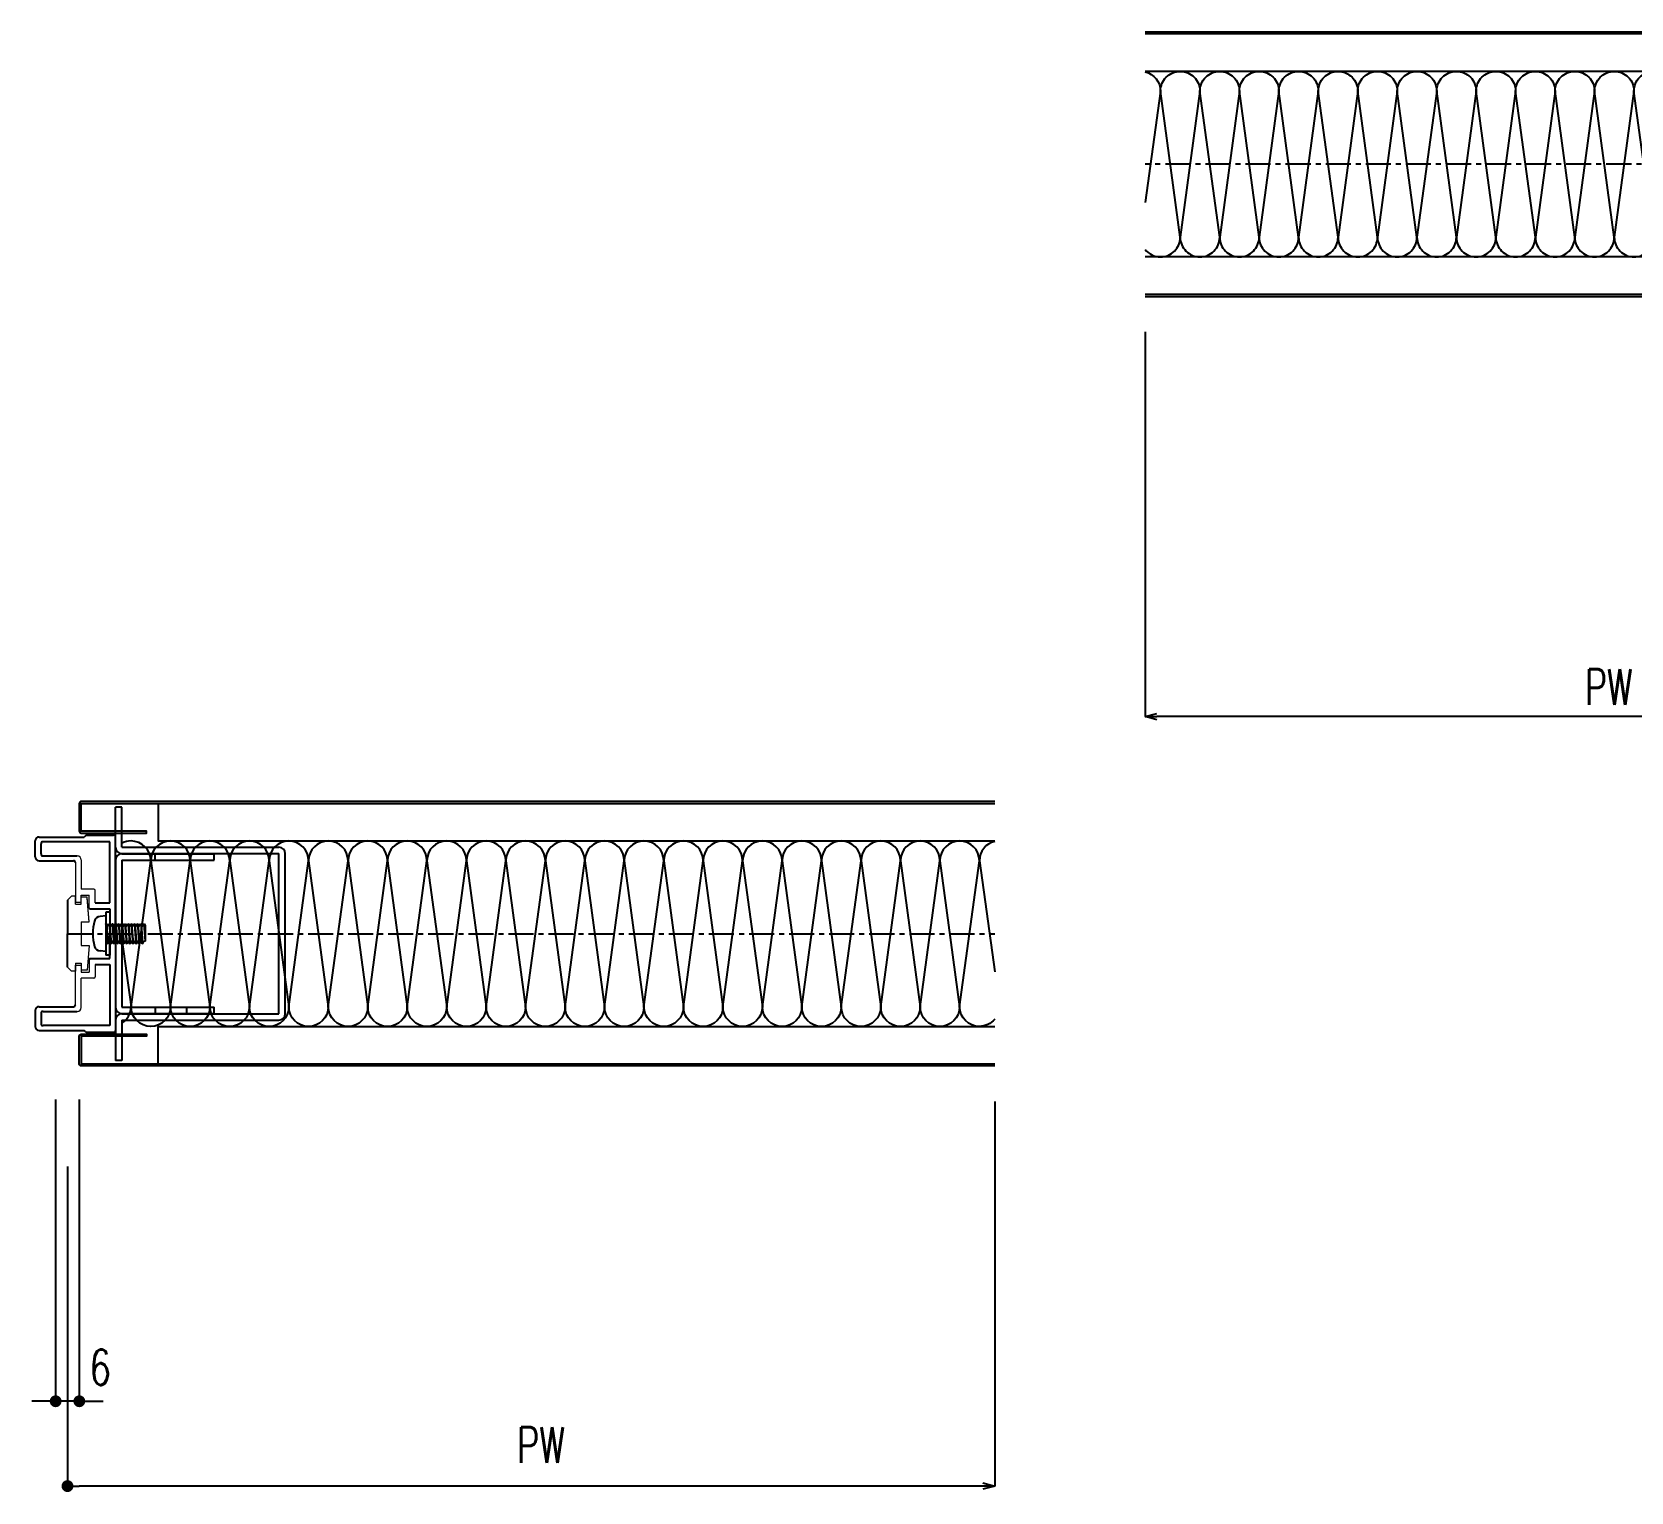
# Model space of a CAD drawing. Extents: x -275225 to 47266, y -41063 to 95295.
# Drawn here: x -223774.7 to -223369.5, y -16105.9 to -15735.9 of the extents above; entities that cross this region are included whole.
import ezdxf

# ---------------------------------------------------------------- set-up
doc = ezdxf.new("R2010")
doc.units = 0
doc.header["$LTSCALE"] = 0.2
doc.header["$PDMODE"] = 99
doc.header["$PDSIZE"] = 5
doc.linetypes.add('CENTER', pattern=[50.8, 31.75, -6.35, 6.35, -6.35])
for name, color, linetype in [('_基準', 1, 'CENTER'), ('_製品', 4, 'Continuous'), ('_製品寸法', 9, 'Continuous')]:
    doc.layers.add(name, color=color, linetype=linetype)
doc.styles.add('OKAMURA', font='SIMPLEX.shx', dxfattribs={"width": 0.7, "bigfont": 'BIGFONT.shx'})
doc.dimstyles.new('OKAMURA-003', dxfattribs={"dimscale": 3, "dimtxt": 3, "dimasz": 1, "dimexe": 0, "dimexo": 3, "dimgap": 1, "dimtad": 1, "dimdec": 3, "dimdsep": 46, "dimtxsty": 'OKAMURA', "dimblk1": 'DOT', "dimblk2": 'DOT', "dimsah": 1, "dimcen": 0, "dimclrd": 9, "dimclre": 9, "dimclrt": 3, "dimadec": 0, "dimazin": 0, "dimtfac": 1, "dimtdec": 3, "dimtix": 1, "dimtmove": 2, "dimatfit": 3, "dimldrblk": 'NONE', "dimfxl": 0, "dimtolj": 1, "dimarcsym": 0})

# ---------------------------------------------------------------- blocks, each defined once
blk = doc.blocks.new('P16KONEJI')
at = {"layer": '_製品', "color": 0, "linetype": 'ByBlock'}
for p, q in [((3.3, 9.92), (1.84, 9.79)), ((3.3, 10.84), (3.3, 0)), ((4.3, 10.84), (3.3, 10.84)), ((4.3, 10.84), (4.3, 0)), ((3.3, 7.83), (3.35, 7.92)), ((3.35, 7.92), (3.45, 7.92)), ((3.35, 7.92), (3.75, 2.92)), ((3.45, 7.92), (3.7, 7.49)), ((3.45, 7.92), (3.85, 2.92)), ((3.9, 7.49), (4.15, 7.92)), ((4.15, 7.92), (4.25, 7.92)), ((4.15, 7.92), (4.55, 2.92)), ((4.25, 7.92), (4.5, 7.49)), ((4.25, 7.92), (4.65, 2.92)), ((4.7, 7.49), (4.95, 7.92)), ((4.95, 7.92), (5.35, 2.92)), ((4.95, 7.92), (5.05, 7.92)), ((5.05, 7.92), (5.45, 2.92)), ((5.05, 7.92), (5.3, 7.49)), ((5.5, 7.49), (5.75, 7.92)), ((5.75, 7.92), (5.85, 7.92)), ((5.75, 7.92), (6.15, 2.92)), ((5.85, 7.92), (6.1, 7.49)), ((5.85, 7.92), (6.25, 2.92)), ((6.3, 7.49), (6.55, 7.92)), ((6.55, 7.92), (6.65, 7.92)), ((6.55, 7.92), (6.95, 2.92)), ((6.65, 7.92), (6.9, 7.49)), ((6.65, 7.92), (7.05, 2.92)), ((7.1, 7.49), (7.35, 7.92)), ((7.35, 7.92), (7.45, 7.92)), ((7.35, 7.92), (7.75, 2.92)), ((7.45, 7.92), (7.7, 7.49)), ((7.45, 7.92), (7.85, 2.92)), ((7.9, 7.49), (8.15, 7.92)), ((8.15, 7.92), (8.25, 7.92)), ((8.15, 7.92), (8.55, 2.92)), ((8.25, 7.92), (8.5, 7.49)), ((8.25, 7.92), (8.65, 2.92)), ((8.7, 7.49), (8.95, 7.92)), ((8.95, 7.92), (9.05, 7.92)), ((8.95, 7.92), (9.35, 2.92)), ((9.05, 7.92), (9.3, 7.49)), ((9.05, 7.92), (9.45, 2.92)), ((9.5, 7.49), (9.75, 7.92)), ((9.75, 7.92), (9.85, 7.92)), ((9.75, 7.92), (10.15, 2.92)), ((9.85, 7.92), (10.1, 7.49)), ((9.85, 7.92), (10.25, 2.92)), ((10.3, 7.49), (10.55, 7.92)), ((10.55, 7.92), (10.65, 7.92)), ((10.55, 7.92), (10.95, 2.92)), ((10.65, 7.92), (10.9, 7.49)), ((10.65, 7.92), (11.05, 2.92)), ((11.1, 7.49), (11.35, 7.92)), ((11.35, 7.92), (11.45, 7.92)), ((11.35, 7.92), (11.75, 2.92)), ((11.45, 7.92), (11.7, 7.49)), ((11.45, 7.92), (11.85, 2.92)), ((11.9, 7.49), (12.15, 7.92)), ((12.15, 7.92), (12.25, 7.92)), ((12.15, 7.92), (12.55, 2.92)), ((12.25, 7.92), (12.5, 7.49)), ((12.25, 7.92), (12.65, 2.92)), ((12.7, 7.49), (12.95, 7.92)), ((12.95, 7.92), (13.05, 7.92)), ((12.95, 7.92), (13.3, 3.55)), ((13.05, 7.92), (13.3, 7.49)), ((13.05, 7.92), (13.3, 3.55)), ((13.3, 7.49), (13.3, 3.55)), ((3.3, 0.92), (1.84, 1.05)), ((3.5, 3.35), (3.75, 2.92)), ((3.75, 2.92), (3.85, 2.92)), ((3.85, 2.92), (4.1, 3.35)), ((4.3, 3.35), (4.55, 2.92)), ((4.55, 2.92), (4.65, 2.92)), ((4.65, 2.92), (4.9, 3.35)), ((5.1, 3.35), (5.35, 2.92)), ((5.35, 2.92), (5.45, 2.92)), ((5.45, 2.92), (5.7, 3.35)), ((5.9, 3.35), (6.15, 2.92)), ((6.15, 2.92), (6.25, 2.92)), ((6.25, 2.92), (6.5, 3.35)), ((6.7, 3.35), (6.95, 2.92)), ((6.95, 2.92), (7.05, 2.92)), ((7.05, 2.92), (7.3, 3.35)), ((7.5, 3.35), (7.75, 2.92)), ((7.75, 2.92), (7.85, 2.92)), ((7.85, 2.92), (8.1, 3.35)), ((8.3, 3.35), (8.55, 2.92)), ((8.55, 2.92), (8.65, 2.92)), ((8.65, 2.92), (8.9, 3.35)), ((9.1, 3.35), (9.35, 2.92)), ((9.35, 2.92), (9.45, 2.92)), ((9.45, 2.92), (9.7, 3.35)), ((9.9, 3.35), (10.15, 2.92)), ((10.15, 2.92), (10.25, 2.92)), ((10.25, 2.92), (10.5, 3.35)), ((10.7, 3.35), (10.95, 2.92)), ((10.95, 2.92), (11.05, 2.92)), ((11.05, 2.92), (11.3, 3.35)), ((11.5, 3.35), (11.75, 2.92)), ((11.75, 2.92), (11.85, 2.92)), ((11.85, 2.92), (12.1, 3.35)), ((12.3, 3.35), (12.55, 2.92)), ((12.55, 2.92), (12.65, 2.92)), ((12.65, 2.92), (12.9, 3.35)), ((13.3, 3.55), (12.96, 3.4)), ((4.3, 0), (3.3, 0))]:
    blk.add_line(p, q, dxfattribs=at)
for centre, radius, start, end in [((12, 5.42), 12, 164.506, 195.494), ((1.98, 8.2), 1.6, 95, 164.506), ((3.8, 7.54), 0.115, 210, 330), ((4.6, 7.54), 0.115, 210, 330), ((5.4, 7.54), 0.115, 210, 330), ((6.2, 7.54), 0.115, 210, 330), ((7, 7.54), 0.115, 210, 330), ((7.8, 7.54), 0.115, 210, 330), ((8.6, 7.54), 0.115, 210, 330), ((9.4, 7.54), 0.115, 210, 330), ((10.2, 7.54), 0.115, 210, 330), ((11, 7.54), 0.115, 210, 330), ((11.8, 7.54), 0.115, 210, 330), ((12.6, 7.54), 0.115, 210, 330), ((1.98, 2.64), 1.6, 195.494, 265), ((3.4, 3.3), 0.115, 30, 150), ((4.2, 3.3), 0.115, 30, 150), ((5, 3.3), 0.115, 30, 150), ((5.8, 3.3), 0.115, 30, 150), ((6.6, 3.3), 0.115, 30, 150), ((7.4, 3.3), 0.115, 30, 150), ((8.2, 3.3), 0.115, 30, 150), ((9, 3.3), 0.115, 30, 150), ((9.8, 3.3), 0.115, 30, 150), ((10.6, 3.3), 0.115, 30, 150), ((11.4, 3.3), 0.115, 30, 150), ((12.2, 3.3), 0.115, 30, 150), ((13, 3.3), 0.115, 112.5605, 150)]:
    blk.add_arc(centre, radius, start, end, dxfattribs=at)
blk = doc.blocks.new('P16USHEISYO')
at = {"color": 0, "linetype": 'ByBlock'}
for p, q in [((4, 44.99), (4, 48.99)), ((5, 49.99), (16.4, 49.99)), ((22.9, 48.79), (6, 48.79)), ((16.81, 50.4), (16.4, 49.99)), ((17.02, 50.49), (23.9, 50.49)), ((22.9, 33.3), (22.9, 48.79)), ((24.4, 25.79), (24.4, 49.99)), ((5.5, 45.69), (5.5, 48.29)), ((6, 45.19), (14.69, 45.19)), ((5, 43.99), (13.69, 43.99)), ((12.2, 33.99), (12.2, 25.49)), ((19.19, 33.3), (22.9, 33.3)), ((17.89, 31.8), (22.9, 31.8)), ((22.9, 31.8), (22.9, 25.79)), ((12.2, 16.99), (12.2, 25.49)), ((12.2, 16.99), (12.2, 25.49)), ((12.2, 16.99), (12.2, 25.49)), ((22.9, 25.79), (23.2, 25.49)), ((22.9, 25.19), (23.2, 25.49)), ((22.9, 19.18), (22.9, 25.19)), ((24.4, 25.79), (24.1, 25.49)), ((24.1, 25.49), (24.4, 25.19)), ((24.4, 25.19), (24.4, 0.99)), ((17.89, 19.18), (22.9, 19.18)), ((19.19, 17.68), (22.9, 17.68)), ((22.9, 17.68), (22.9, 2.19)), ((4, 5.99), (4, 1.99)), ((5, 6.99), (13.69, 6.99)), ((5.5, 5.29), (5.5, 2.69)), ((6, 5.79), (14.69, 5.79)), ((5, 0.99), (16.4, 0.99)), ((22.9, 2.19), (6, 2.19)), ((16.81, 0.58), (16.4, 0.99)), ((17.02, 0.49), (23.9, 0.49))]:
    blk.add_line(p, q, dxfattribs=at)
at = {"color": 0, "linetype": 'ByBlock', "lineweight": 15}
for p, q in [((14.19, 43.49), (14.19, 33.49)), ((15.69, 44.19), (15.69, 36.74)), ((18.89, 36.74), (15.69, 36.74)), ((12.2, 33.99), (13.2, 34.99)), ((14.2, 34.99), (13.2, 34.99)), ((14.19, 33.49), (15.69, 33.49)), ((14.2, 32.99), (14.2, 34.99)), ((14.2, 32.99), (15.7, 32.99)), ((14.2, 32.99), (15.7, 32.99)), ((15.69, 33.49), (15.69, 35.24)), ((15.69, 35.24), (17.69, 35.24)), ((17.18, 34.74), (15.7, 34.74)), ((15.7, 32.99), (15.7, 34.74)), ((15.7, 32.99), (15.7, 34.49)), ((17.7, 28.49), (17.18, 34.74)), ((17.7, 28.49), (17.2, 34.49)), ((17.69, 32), (17.69, 35.24)), ((19.19, 33.3), (19.19, 36.44)), ((15.7, 28.49), (17.7, 28.49)), ((15.7, 28.49), (15.7, 22.49)), ((15.7, 28.49), (17.7, 28.49)), ((15.7, 28.49), (15.7, 22.49)), ((17.7, 28.49), (17.7, 28.53)), ((15.7, 22.49), (17.7, 22.49)), ((15.7, 22.49), (17.7, 22.49)), ((17.7, 22.49), (17.18, 16.24)), ((17.7, 22.49), (17.7, 22.45)), ((12.2, 16.99), (13.2, 15.99)), ((14.19, 7.49), (14.19, 17.49)), ((14.19, 17.49), (15.69, 17.49)), ((14.2, 17.99), (14.2, 15.99)), ((14.2, 17.99), (15.7, 17.99)), ((14.2, 17.99), (15.7, 17.99)), ((15.69, 17.49), (15.69, 15.74)), ((15.7, 17.99), (15.7, 16.49)), ((15.7, 17.99), (15.7, 16.24)), ((17.18, 16.24), (15.7, 16.24)), ((17.69, 18.98), (17.69, 15.74)), ((19.19, 17.68), (19.19, 14.54)), ((14.2, 15.99), (13.2, 15.99)), ((15.69, 15.74), (17.69, 15.74)), ((15.69, 6.79), (15.69, 14.24)), ((18.89, 14.24), (15.69, 14.24))]:
    blk.add_line(p, q, dxfattribs=at)
at = {"color": 0, "linetype": 'ByBlock'}
for centre, radius, start, end in [((5, 48.99), 1, 90, 180), ((6, 48.29), 0.5, 90, 180), ((17.02, 50.19), 0.3, 90, 135), ((23.9, 49.99), 0.5, 0, 90), ((5, 44.99), 1, 180, 270), ((6, 45.69), 0.5, 180, 270), ((13.69, 43.49), 0.5, 0, 90), ((17.89, 32), 0.2, 180, 270), ((17.89, 18.98), 0.2, 90, 180), ((5, 5.99), 1, 90, 180), ((6, 5.29), 0.5, 90, 180), ((13.69, 7.49), 0.5, 270, 0), ((5, 1.99), 1, 180, 270), ((6, 2.69), 0.5, 180, 270), ((17.02, 0.79), 0.3, 225, 270), ((23.9, 0.99), 0.5, 270, 0)]:
    blk.add_arc(centre, radius, start, end, dxfattribs=at)
at = {"color": 0, "linetype": 'ByBlock', "lineweight": 15}
for centre, radius, start, end in [((14.69, 44.19), 1, 0, 90), ((18.89, 36.44), 0.3, 0, 90), ((18.89, 14.54), 0.3, 270, 0), ((14.69, 6.79), 1, 270, 0)]:
    blk.add_arc(centre, radius, start, end, dxfattribs=at)
blk = doc.blocks.new('A$C0FB026AB')
at = {"color": 0, "linetype": 'ByBlock'}
for p, q in [((12.200001, 21.900002), (12.200001, 32.1)), ((13.799999, 32.1), (12.200001, 32.1)), ((13.799999, 21.9), (13.799999, 32.1)), ((13.800001, 20.300002), (53.600001, 20.300002)), ((13.801264, 21.9), (53.600001, 21.9)), ((53.600001, -20.300001), (53.600001, 20.300002)), ((55.200001, -20.300001), (55.200001, 20.300002)), ((12.200001, 18.65), (12.200001, -18.65)), ((13.800001, 20.25), (37.200001, 20.25)), ((13.800001, 18.65), (13.800001, -18.65)), ((13.800001, 18.65), (37.200001, 18.65)), ((22.200001, 18.65), (22.200001, 20.25)), ((37.200001, 18.65), (37.200001, 20.25)), ((13.800001, -18.65), (37.200001, -18.65)), ((13.800001, -20.25), (37.200001, -20.25)), ((22.200001, -18.649999), (22.200001, -20.249999)), ((30.200001, -18.649999), (30.200001, -20.249999)), ((37.200001, -20.25), (37.200001, -18.65)), ((12.200001, -21.900024), (12.200001, -32.100022)), ((13.799999, -20.300001), (53.600001, -20.300001)), ((13.799999, -21.899999), (13.799999, -32.099999)), ((13.799999, -21.9), (53.600001, -21.9)), ((13.799999, -32.1), (12.200001, -32.1))]:
    blk.add_line(p, q, dxfattribs=at)
for centre, start, end in [((13.800001, 21.900002), 180, 270), ((53.600001, 20.3), 0, 90), ((13.800001, 18.65), 90, 180), ((13.800001, -18.65), 180, 270), ((13.800001, -21.900024), 90, 180), ((53.600001, -20.3), 270, 0)]:
    blk.add_arc(centre, 1.6, start, end, dxfattribs=at)
blk = doc.blocks.new('_DOT')
at = {"color": 0, "linetype": 'ByBlock'}
blk.add_line((-0.5, 0), (-1, 0), dxfattribs=at)
at = {"color": 0, "linetype": 'ByBlock', "const_width": 0.5}
blk.add_lwpolyline([(-0.25, 0, 1), (0.25, 0, 1)], format="xyb", close=True, dxfattribs=at)
blk = doc.blocks.new('*D374')
at = {"layer": '_製品寸法', "color": 9, "lineweight": -2, "transparency": 16777216}
for p, q in [((232, -42), (232, -118.5)), ((238, -41.5), (238, -118.5)), ((229, -118.5), (226, -118.5)), ((238, -118.5), (232, -118.5)), ((241, -118.5), (244, -118.5))]:
    blk.add_line(p, q, dxfattribs=at)
at = {"layer": 'Defpoints', "color": 0, "transparency": 16777216}
for p in [(232, -33), (238, -32.5), (232, -118.5)]:
    blk.add_point(p, dxfattribs=at)
at = {"layer": '_製品寸法', "color": 9, "lineweight": -2, "transparency": 16777216, "xscale": 3, "yscale": 3, "zscale": 3}
blk.add_blockref('_DOT', (232, -118.5), dxfattribs=at)
at = {"layer": '_製品寸法', "color": 9, "lineweight": -2, "transparency": 16777216, "xscale": 3, "yscale": 3, "zscale": 3, "rotation": 180}
blk.add_blockref('_DOT', (238, -118.5), dxfattribs=at)
at = {"layer": '_製品寸法', "color": 3, "transparency": 16777216, "insert": (226.69, -109.96), "char_height": 9, "attachment_point": 5, "style": 'OKAMURA'}
blk.add_mtext('\\A1;6', dxfattribs=at)
blk = doc.blocks.new('_None')
blk = doc.blocks.new('_Open30')
at = {"color": 0, "linetype": 'ByBlock', "lineweight": -2}
for p, q in [((-1, 0.27), (0, 0)), ((0, 0), (-1, -0.27)), ((0, 0), (-1, 0))]:
    blk.add_line(p, q, dxfattribs=at)
blk = doc.blocks.new('*D375')
at = {"layer": '_製品寸法', "color": 9, "lineweight": -2, "transparency": 16777216}
for p, q in [((0, -42.5), (0, -140)), ((235, -59), (235, -140)), ((232, -140), (3, -140))]:
    blk.add_line(p, q, dxfattribs=at)
at = {"layer": 'Defpoints', "color": 0, "transparency": 16777216}
for p in [(0, -33.5), (235, -50), (0, -140)]:
    blk.add_point(p, dxfattribs=at)
at = {"layer": '_製品寸法', "color": 9, "lineweight": -2, "transparency": 16777216, "xscale": 3, "yscale": 3, "zscale": 3, "rotation": 180}
blk.add_blockref('_Open30', (0, -140), dxfattribs=at)
at = {"layer": '_製品寸法', "color": 9, "lineweight": -2, "transparency": 16777216, "xscale": 3, "yscale": 3, "zscale": 3}
blk.add_blockref('_DOT', (235, -140), dxfattribs=at)
at = {"layer": '_製品寸法', "color": 3, "transparency": 16777216, "insert": (117.5, -132.5), "char_height": 9, "attachment_point": 5, "style": 'OKAMURA'}
blk.add_mtext('\\A1;PW', dxfattribs=at)
blk = doc.blocks.new('*D379')
at = {"layer": '_製品寸法', "color": 9, "lineweight": -2, "transparency": 16777216}
for p, q in [((-238, -42), (-238, -118.5)), ((-232, -42), (-232, -118.5)), ((-241, -118.5), (-244, -118.5)), ((-232, -118.5), (-238, -118.5)), ((-229, -118.5), (-226, -118.5))]:
    blk.add_line(p, q, dxfattribs=at)
at = {"layer": 'Defpoints', "color": 0, "transparency": 16777216}
for p in [(-238, -33), (-232, -33), (-238, -118.5)]:
    blk.add_point(p, dxfattribs=at)
at = {"layer": '_製品寸法', "color": 9, "lineweight": -2, "transparency": 16777216, "xscale": 3, "yscale": 3, "zscale": 3}
blk.add_blockref('_DOT', (-238, -118.5), dxfattribs=at)
at = {"layer": '_製品寸法', "color": 9, "lineweight": -2, "transparency": 16777216, "xscale": 3, "yscale": 3, "zscale": 3, "rotation": 180}
blk.add_blockref('_DOT', (-232, -118.5), dxfattribs=at)
at = {"layer": '_製品寸法', "color": 3, "transparency": 16777216, "insert": (-226.7, -109.89), "char_height": 9, "attachment_point": 5, "style": 'OKAMURA'}
blk.add_mtext('\\A1;6', dxfattribs=at)
blk = doc.blocks.new('*D380')
at = {"layer": '_製品寸法', "color": 9, "lineweight": -2, "transparency": 16777216}
for p, q in [((0, -42.5), (0, -140)), ((-235, -59), (-235, -140)), ((-3, -140), (-232, -140))]:
    blk.add_line(p, q, dxfattribs=at)
at = {"layer": 'Defpoints', "color": 0, "transparency": 16777216}
for p in [(0, -33.5), (-235, -50), (-235, -140)]:
    blk.add_point(p, dxfattribs=at)
at = {"layer": '_製品寸法', "color": 9, "lineweight": -2, "transparency": 16777216, "xscale": 3, "yscale": 3, "zscale": 3, "rotation": 180}
blk.add_blockref('_DOT', (-235, -140), dxfattribs=at)
at = {"layer": '_製品寸法', "color": 9, "lineweight": -2, "transparency": 16777216, "xscale": 3, "yscale": 3, "zscale": 3}
blk.add_blockref('_Open30', (0, -140), dxfattribs=at)
at = {"layer": '_製品寸法', "color": 3, "transparency": 16777216, "insert": (-115, -129.6), "char_height": 9, "attachment_point": 5, "style": 'OKAMURA'}
blk.add_mtext('\\A1;PW', dxfattribs=at)
blk = doc.blocks.new('*U373')
at = {"color": 6, "linetype": 'ByBlock', "ltscale": 0.5}
blk.add_line((221.198871, -1.480015), (218.898873, -18.5), dxfattribs=at)
for points in [[(0, 23.377245, -0.3505758089), (3.898873, 18.5), (3.898873, 18.5), (0, -9.690984)], [(3.898873, 18.5), (3.898873, 18.5, -0.4142135624), (8.898873, 23.5), (8.898873, 23.5, -0.4142135624), (13.898873, 18.5), (13.898873, 18.5), (8.898873, -18.5), (8.898873, -18.5, 0.4142135624), (13.898873, -23.5), (13.898873, -23.5, 0.4142135624), (18.898873, -18.5), (18.898873, -18.5), (13.898873, 18.5)], [(13.898873, 18.5), (13.898873, 18.5, -0.4142135624), (18.898873, 23.5), (18.898873, 23.5, -0.4142135624), (23.898873, 18.5), (23.898873, 18.5), (18.898873, -18.5), (18.898873, -18.5, 0.4142135624), (23.898873, -23.5), (23.898873, -23.5, 0.4142135624), (28.898873, -18.5), (28.898873, -18.5), (23.898873, 18.5)], [(23.898873, 18.5), (23.898873, 18.5, -0.4142135624), (28.898873, 23.5), (28.898873, 23.5, -0.4142135624), (33.898873, 18.5), (33.898873, 18.5), (28.898873, -18.5), (28.898873, -18.5, 0.4142135624), (33.898873, -23.5), (33.898873, -23.5, 0.4142135624), (38.898873, -18.5), (38.898873, -18.5), (33.898873, 18.5)], [(33.898873, 18.5), (33.898873, 18.5, -0.4142135624), (38.898873, 23.5), (38.898873, 23.5, -0.4142135624), (43.898873, 18.5), (43.898873, 18.5), (38.898873, -18.5), (38.898873, -18.5, 0.4142135624), (43.898873, -23.5), (43.898873, -23.5, 0.4142135624), (48.898873, -18.5), (48.898873, -18.5), (43.898873, 18.5)], [(43.898873, 18.5), (43.898873, 18.5, -0.4142135624), (48.898873, 23.5), (48.898873, 23.5, -0.4142135624), (53.898873, 18.5), (53.898873, 18.5), (48.898873, -18.5), (48.898873, -18.5, 0.4142135624), (53.898873, -23.5), (53.898873, -23.5, 0.4142135624), (58.898873, -18.5), (58.898873, -18.5), (53.898873, 18.5)], [(53.898873, 18.5), (53.898873, 18.5, -0.4142135624), (58.898873, 23.5), (58.898873, 23.5, -0.4142135624), (63.898873, 18.5), (63.898873, 18.5), (58.898873, -18.5), (58.898873, -18.5, 0.4142135624), (63.898873, -23.5), (63.898873, -23.5, 0.4142135624), (68.898873, -18.5), (68.898873, -18.5), (63.898873, 18.5)], [(63.898873, 18.5), (63.898873, 18.5, -0.4142135624), (68.898873, 23.5), (68.898873, 23.5, -0.4142135624), (73.898873, 18.5), (73.898873, 18.5), (68.898873, -18.5), (68.898873, -18.5, 0.4142135624), (73.898873, -23.5), (73.898873, -23.5, 0.4142135624), (78.898873, -18.5), (78.898873, -18.5), (73.898873, 18.5)], [(73.898873, 18.5), (73.898873, 18.5, -0.4142135624), (78.898873, 23.5), (78.898873, 23.5, -0.4142135624), (83.898873, 18.5), (83.898873, 18.5), (78.898873, -18.5), (78.898873, -18.5, 0.4142135624), (83.898873, -23.5), (83.898873, -23.5, 0.4142135624), (88.898873, -18.5), (88.898873, -18.5), (83.898873, 18.5)], [(83.898873, 18.5), (83.898873, 18.5, -0.4142135624), (88.898873, 23.5), (88.898873, 23.5, -0.4142135624), (93.898873, 18.5), (93.898873, 18.5), (88.898873, -18.5), (88.898873, -18.5, 0.4142135624), (93.898873, -23.5), (93.898873, -23.5, 0.4142135624), (98.898873, -18.5), (98.898873, -18.5), (93.898873, 18.5)], [(93.898873, 18.5), (93.898873, 18.5, -0.4142135624), (98.898873, 23.5), (98.898873, 23.5, -0.4142135624), (103.898873, 18.5), (103.898873, 18.5), (98.898873, -18.5), (98.898873, -18.5, 0.4142135624), (103.898873, -23.5), (103.898873, -23.5, 0.4142135624), (108.898873, -18.5), (108.898873, -18.5), (103.898873, 18.5)], [(103.898873, 18.5), (103.898873, 18.5, -0.4142135624), (108.898873, 23.5), (108.898873, 23.5, -0.4142135624), (113.898873, 18.5), (113.898873, 18.5), (108.898873, -18.5), (108.898873, -18.5, 0.4142135624), (113.898873, -23.5), (113.898873, -23.5, 0.4142135624), (118.898873, -18.5), (118.898873, -18.5), (113.898873, 18.5)], [(113.898873, 18.5), (113.898873, 18.5, -0.4142135624), (118.898873, 23.5), (118.898873, 23.5, -0.4142135624), (123.898873, 18.5), (123.898873, 18.5), (118.898873, -18.5), (118.898873, -18.5, 0.4142135624), (123.898873, -23.5), (123.898873, -23.5, 0.4142135624), (128.898873, -18.5), (128.898873, -18.5), (123.898873, 18.5)], [(123.898873, 18.5), (123.898873, 18.5, -0.4142135624), (128.898873, 23.5), (128.898873, 23.5, -0.4142135624), (133.898873, 18.5), (133.898873, 18.5), (128.898873, -18.5), (128.898873, -18.5, 0.4142135624), (133.898873, -23.5), (133.898873, -23.5, 0.4142135624), (138.898873, -18.5), (138.898873, -18.5), (133.898873, 18.5)], [(133.898873, 18.5), (133.898873, 18.5, -0.4142135624), (138.898873, 23.5), (138.898873, 23.5, -0.4142135624), (143.898873, 18.5), (143.898873, 18.5), (138.898873, -18.5), (138.898873, -18.5, 0.4142135624), (143.898873, -23.5), (143.898873, -23.5, 0.4142135624), (148.898873, -18.5), (148.898873, -18.5), (143.898873, 18.5)], [(143.898873, 18.5), (143.898873, 18.5, -0.4142135624), (148.898873, 23.5), (148.898873, 23.5, -0.4142135624), (153.898873, 18.5), (153.898873, 18.5), (148.898873, -18.5), (148.898873, -18.5, 0.4142135624), (153.898873, -23.5), (153.898873, -23.5, 0.4142135624), (158.898873, -18.5), (158.898873, -18.5), (153.898873, 18.5)], [(153.898873, 18.5), (153.898873, 18.5, -0.4142135624), (158.898873, 23.5), (158.898873, 23.5, -0.4142135624), (163.898873, 18.5), (163.898873, 18.5), (158.898873, -18.5), (158.898873, -18.5, 0.4142135624), (163.898873, -23.5), (163.898873, -23.5, 0.4142135624), (168.898873, -18.5), (168.898873, -18.5), (163.898873, 18.5)], [(163.898873, 18.5), (163.898873, 18.5, -0.4142135624), (168.898873, 23.5), (168.898873, 23.5, -0.4142135624), (173.898873, 18.5), (173.898873, 18.5), (168.898873, -18.5), (168.898873, -18.5, 0.4142135624), (173.898873, -23.5), (173.898873, -23.5, 0.4142135624), (178.898873, -18.5), (178.898873, -18.5), (173.898873, 18.5)], [(173.898873, 18.5), (173.898873, 18.5, -0.4142135624), (178.898873, 23.5), (178.898873, 23.5, -0.4142135624), (183.898873, 18.5), (183.898873, 18.5), (178.898873, -18.5), (178.898873, -18.5, 0.4142135624), (183.898873, -23.5), (183.898873, -23.5, 0.4142135624), (188.898873, -18.5), (188.898873, -18.5), (183.898873, 18.5)], [(183.898873, 18.5), (183.898873, 18.5, -0.4142135624), (188.898873, 23.5), (188.898873, 23.5, -0.4142135624), (193.898873, 18.5), (193.898873, 18.5), (188.898873, -18.5), (188.898873, -18.5, 0.4142135624), (193.898873, -23.5), (193.898873, -23.5, 0.4142135624), (198.898873, -18.5), (198.898873, -18.5), (193.898873, 18.5)], [(193.898873, 18.5), (193.898873, 18.5, -0.4142135624), (198.898873, 23.5), (198.898873, 23.5, -0.4142135624), (203.898873, 18.5), (203.898873, 18.5), (198.898873, -18.5), (198.898873, -18.5, 0.4142135624), (203.898873, -23.5), (203.898873, -23.5, 0.4142135624), (208.898873, -18.5), (208.898873, -18.5), (203.898873, 18.5)], [(203.898873, 18.5), (203.898873, 18.5, -0.4142135624), (208.898873, 23.5), (208.898873, 23.5, -0.4142135624), (213.898873, 18.5), (213.898873, 18.5), (208.898873, -18.5), (208.898873, -18.5, 0.4142135624), (213.898873, -23.5), (213.898873, -23.5, 0.4142135624), (218.898873, -18.5), (218.898873, -18.5), (213.898873, 18.5)], [(0, -21.630302, 0.2273777116), (3.898873, -23.5), (3.898873, -23.5, 0.4142135624), (8.898873, -18.5), (8.898873, -18.5), (3.898873, 18.5)]]:
    blk.add_lwpolyline(points, format="xyb", dxfattribs=at)
for centre, start, end in [((218.898873, 18.5), 90, 180), ((223.898873, -18.5), 180, 237.31633393)]:
    blk.add_arc(centre, 5, start, end, dxfattribs=at)
at = {"color": 0, "linetype": 'ByBlock', "ltscale": 0.5}
blk.add_arc((218.898873, 18.5), 5, 62.61291831, 90, dxfattribs=at)
at = {"layer": '_基準'}
blk.add_line((234.99887, -0.000011), (0, 0), dxfattribs=at)
at = {"layer": '_製品'}
for points in [[(0, 33.5), (231.49887, 33.5, -0.4142135624), (231.99887, 33), (231.99887, 26, -0.4142135624), (231.49887, 25.5), (214.99887, 25.5), (214.99887, 26), (231.49887, 26), (231.49887, 33), (0, 33)], [(0, -33.5), (231.49887, -33.5, 0.4142135624), (231.99887, -33), (231.99887, -26, 0.4142135624), (231.49887, -25.5), (214.99887, -25.5), (214.99887, -26), (231.49887, -26), (231.49887, -33), (0, -33)]]:
    blk.add_lwpolyline(points, format="xyb", dxfattribs=at)
for points in [[(211.99887, 33), (211.99887, 23.5), (0, 23.5)], [(211.99887, -33), (211.99887, -23.5), (0, -23.5)]]:
    blk.add_lwpolyline(points, dxfattribs=at)
at = {"color": 6, "xscale": -1}
blk.add_blockref('P16KONEJI', (228.598867, -5.42043), dxfattribs=at)
at = {"layer": '_製品', "xscale": -1}
for name, p in [('A$C0FB026AB', (234.99887, -0.000011)), ('P16USHEISYO', (247.198867, -25.489383))]:
    blk.add_blockref(name, p, dxfattribs=at)
at = {"layer": '_製品寸法'}
dim = blk.add_linear_dim(base=(-0.00226, -140.000011), p1=(234.99887, -50.000017), p2=(-0.00226, -33.5), angle=180, text='PW', dimstyle='OKAMURA-003', override={"dimblk2": 'Open30'}, dxfattribs=at)
dim.commit()
dim.dimension.update_dxf_attribs({"geometry": '*D375', "text_midpoint": (117.498305, -132.500011)})
dim = blk.add_linear_dim(base=(231.99887, -118.500011), p1=(237.998871, -32.500018), p2=(231.99887, -33.000006), angle=180, dimstyle='OKAMURA-003', override={"dimtmove": 1}, dxfattribs=at)
dim.commit()
dim.dimension.update_dxf_attribs({"geometry": '*D374', "text_midpoint": (226.691382, -117.460586), "dimtype": 160})
blk = doc.blocks.new('*U378')
at = {"color": 6, "linetype": 'ByBlock', "ltscale": 0.5}
blk.add_line((-221.1989, -1.48), (-218.8989, -18.5), dxfattribs=at)
for points in [[(-203.8989, 18.5), (-203.8989, 18.5, 0.41421356), (-208.8989, 23.5), (-208.8989, 23.5, 0.41421356), (-213.8989, 18.5), (-213.8989, 18.5), (-208.8989, -18.5), (-208.8989, -18.5, -0.41421356), (-213.8989, -23.5), (-213.8989, -23.5, -0.41421356), (-218.8989, -18.5), (-218.8989, -18.5), (-213.8989, 18.5)], [(-193.8989, 18.5), (-193.8989, 18.5, 0.41421356), (-198.8989, 23.5), (-198.8989, 23.5, 0.41421356), (-203.8989, 18.5), (-203.8989, 18.5), (-198.8989, -18.5), (-198.8989, -18.5, -0.41421356), (-203.8989, -23.5), (-203.8989, -23.5, -0.41421356), (-208.8989, -18.5), (-208.8989, -18.5), (-203.8989, 18.5)], [(-183.8989, 18.5), (-183.8989, 18.5, 0.41421356), (-188.8989, 23.5), (-188.8989, 23.5, 0.41421356), (-193.8989, 18.5), (-193.8989, 18.5), (-188.8989, -18.5), (-188.8989, -18.5, -0.41421356), (-193.8989, -23.5), (-193.8989, -23.5, -0.41421356), (-198.8989, -18.5), (-198.8989, -18.5), (-193.8989, 18.5)], [(-173.8989, 18.5), (-173.8989, 18.5, 0.41421356), (-178.8989, 23.5), (-178.8989, 23.5, 0.41421356), (-183.8989, 18.5), (-183.8989, 18.5), (-178.8989, -18.5), (-178.8989, -18.5, -0.41421356), (-183.8989, -23.5), (-183.8989, -23.5, -0.41421356), (-188.8989, -18.5), (-188.8989, -18.5), (-183.8989, 18.5)], [(-163.8989, 18.5), (-163.8989, 18.5, 0.41421356), (-168.8989, 23.5), (-168.8989, 23.5, 0.41421356), (-173.8989, 18.5), (-173.8989, 18.5), (-168.8989, -18.5), (-168.8989, -18.5, -0.41421356), (-173.8989, -23.5), (-173.8989, -23.5, -0.41421356), (-178.8989, -18.5), (-178.8989, -18.5), (-173.8989, 18.5)], [(-153.8989, 18.5), (-153.8989, 18.5, 0.41421356), (-158.8989, 23.5), (-158.8989, 23.5, 0.41421356), (-163.8989, 18.5), (-163.8989, 18.5), (-158.8989, -18.5), (-158.8989, -18.5, -0.41421356), (-163.8989, -23.5), (-163.8989, -23.5, -0.41421356), (-168.8989, -18.5), (-168.8989, -18.5), (-163.8989, 18.5)], [(-143.8989, 18.5), (-143.8989, 18.5, 0.41421356), (-148.8989, 23.5), (-148.8989, 23.5, 0.41421356), (-153.8989, 18.5), (-153.8989, 18.5), (-148.8989, -18.5), (-148.8989, -18.5, -0.41421356), (-153.8989, -23.5), (-153.8989, -23.5, -0.41421356), (-158.8989, -18.5), (-158.8989, -18.5), (-153.8989, 18.5)], [(-133.8989, 18.5), (-133.8989, 18.5, 0.41421356), (-138.8989, 23.5), (-138.8989, 23.5, 0.41421356), (-143.8989, 18.5), (-143.8989, 18.5), (-138.8989, -18.5), (-138.8989, -18.5, -0.41421356), (-143.8989, -23.5), (-143.8989, -23.5, -0.41421356), (-148.8989, -18.5), (-148.8989, -18.5), (-143.8989, 18.5)], [(-123.8989, 18.5), (-123.8989, 18.5, 0.41421356), (-128.8989, 23.5), (-128.8989, 23.5, 0.41421356), (-133.8989, 18.5), (-133.8989, 18.5), (-128.8989, -18.5), (-128.8989, -18.5, -0.41421356), (-133.8989, -23.5), (-133.8989, -23.5, -0.41421356), (-138.8989, -18.5), (-138.8989, -18.5), (-133.8989, 18.5)], [(-113.8989, 18.5), (-113.8989, 18.5, 0.41421356), (-118.8989, 23.5), (-118.8989, 23.5, 0.41421356), (-123.8989, 18.5), (-123.8989, 18.5), (-118.8989, -18.5), (-118.8989, -18.5, -0.41421356), (-123.8989, -23.5), (-123.8989, -23.5, -0.41421356), (-128.8989, -18.5), (-128.8989, -18.5), (-123.8989, 18.5)], [(-103.8989, 18.5), (-103.8989, 18.5, 0.41421356), (-108.8989, 23.5), (-108.8989, 23.5, 0.41421356), (-113.8989, 18.5), (-113.8989, 18.5), (-108.8989, -18.5), (-108.8989, -18.5, -0.41421356), (-113.8989, -23.5), (-113.8989, -23.5, -0.41421356), (-118.8989, -18.5), (-118.8989, -18.5), (-113.8989, 18.5)], [(-93.8989, 18.5), (-93.8989, 18.5, 0.41421356), (-98.8989, 23.5), (-98.8989, 23.5, 0.41421356), (-103.8989, 18.5), (-103.8989, 18.5), (-98.8989, -18.5), (-98.8989, -18.5, -0.41421356), (-103.8989, -23.5), (-103.8989, -23.5, -0.41421356), (-108.8989, -18.5), (-108.8989, -18.5), (-103.8989, 18.5)], [(-83.8989, 18.5), (-83.8989, 18.5, 0.41421356), (-88.8989, 23.5), (-88.8989, 23.5, 0.41421356), (-93.8989, 18.5), (-93.8989, 18.5), (-88.8989, -18.5), (-88.8989, -18.5, -0.41421356), (-93.8989, -23.5), (-93.8989, -23.5, -0.41421356), (-98.8989, -18.5), (-98.8989, -18.5), (-93.8989, 18.5)], [(-73.8989, 18.5), (-73.8989, 18.5, 0.41421356), (-78.8989, 23.5), (-78.8989, 23.5, 0.41421356), (-83.8989, 18.5), (-83.8989, 18.5), (-78.8989, -18.5), (-78.8989, -18.5, -0.41421356), (-83.8989, -23.5), (-83.8989, -23.5, -0.41421356), (-88.8989, -18.5), (-88.8989, -18.5), (-83.8989, 18.5)], [(-63.8989, 18.5), (-63.8989, 18.5, 0.41421356), (-68.8989, 23.5), (-68.8989, 23.5, 0.41421356), (-73.8989, 18.5), (-73.8989, 18.5), (-68.8989, -18.5), (-68.8989, -18.5, -0.41421356), (-73.8989, -23.5), (-73.8989, -23.5, -0.41421356), (-78.8989, -18.5), (-78.8989, -18.5), (-73.8989, 18.5)], [(-53.8989, 18.5), (-53.8989, 18.5, 0.41421356), (-58.8989, 23.5), (-58.8989, 23.5, 0.41421356), (-63.8989, 18.5), (-63.8989, 18.5), (-58.8989, -18.5), (-58.8989, -18.5, -0.41421356), (-63.8989, -23.5), (-63.8989, -23.5, -0.41421356), (-68.8989, -18.5), (-68.8989, -18.5), (-63.8989, 18.5)], [(-43.8989, 18.5), (-43.8989, 18.5, 0.41421356), (-48.8989, 23.5), (-48.8989, 23.5, 0.41421356), (-53.8989, 18.5), (-53.8989, 18.5), (-48.8989, -18.5), (-48.8989, -18.5, -0.41421356), (-53.8989, -23.5), (-53.8989, -23.5, -0.41421356), (-58.8989, -18.5), (-58.8989, -18.5), (-53.8989, 18.5)], [(-33.8989, 18.5), (-33.8989, 18.5, 0.41421356), (-38.8989, 23.5), (-38.8989, 23.5, 0.41421356), (-43.8989, 18.5), (-43.8989, 18.5), (-38.8989, -18.5), (-38.8989, -18.5, -0.41421356), (-43.8989, -23.5), (-43.8989, -23.5, -0.41421356), (-48.8989, -18.5), (-48.8989, -18.5), (-43.8989, 18.5)], [(-23.8989, 18.5), (-23.8989, 18.5, 0.41421356), (-28.8989, 23.5), (-28.8989, 23.5, 0.41421356), (-33.8989, 18.5), (-33.8989, 18.5), (-28.8989, -18.5), (-28.8989, -18.5, -0.41421356), (-33.8989, -23.5), (-33.8989, -23.5, -0.41421356), (-38.8989, -18.5), (-38.8989, -18.5), (-33.8989, 18.5)], [(-13.8989, 18.5), (-13.8989, 18.5, 0.41421356), (-18.8989, 23.5), (-18.8989, 23.5, 0.41421356), (-23.8989, 18.5), (-23.8989, 18.5), (-18.8989, -18.5), (-18.8989, -18.5, -0.41421356), (-23.8989, -23.5), (-23.8989, -23.5, -0.41421356), (-28.8989, -18.5), (-28.8989, -18.5), (-23.8989, 18.5)], [(-3.8989, 18.5), (-3.8989, 18.5, 0.41421356), (-8.8989, 23.5), (-8.8989, 23.5, 0.41421356), (-13.8989, 18.5), (-13.8989, 18.5), (-8.8989, -18.5), (-8.8989, -18.5, -0.41421356), (-13.8989, -23.5), (-13.8989, -23.5, -0.41421356), (-18.8989, -18.5), (-18.8989, -18.5), (-13.8989, 18.5)], [(0, 23.3772, 0.35057581), (-3.8989, 18.5), (-3.8989, 18.5), (0, -9.691)], [(0, -21.6303, -0.22737771), (-3.8989, -23.5), (-3.8989, -23.5, -0.41421356), (-8.8989, -18.5), (-8.8989, -18.5), (-3.8989, 18.5)]]:
    blk.add_lwpolyline(points, format="xyb", dxfattribs=at)
at = {"color": 0, "linetype": 'ByBlock', "ltscale": 0.5}
blk.add_arc((-218.8989, 18.5), 5, 90, 117.387082, dxfattribs=at)
at = {"color": 6, "linetype": 'ByBlock', "ltscale": 0.5}
for centre, start, end in [((-218.8989, 18.5), 0, 90), ((-223.8989, -18.5), 302.683666, 0)]:
    blk.add_arc(centre, 5, start, end, dxfattribs=at)
at = {"layer": '_基準'}
blk.add_line((-234.9989, 0), (0, 0), dxfattribs=at)
at = {"layer": '_製品'}
for points in [[(0, 33.5), (-231.4989, 33.5, 0.41421356), (-231.9989, 33), (-231.9989, 26, 0.41421356), (-231.4989, 25.5), (-214.9989, 25.5), (-214.9989, 26), (-231.4989, 26), (-231.4989, 33), (0, 33)], [(0, -33.5), (-231.4989, -33.5, -0.41421356), (-231.9989, -33), (-231.9989, -26, -0.41421356), (-231.4989, -25.5), (-214.9989, -25.5), (-214.9989, -26), (-231.4989, -26), (-231.4989, -33), (0, -33)]]:
    blk.add_lwpolyline(points, format="xyb", dxfattribs=at)
for points in [[(-211.9989, 33), (-211.9989, 23.5), (0, 23.5)], [(-211.9989, -33), (-211.9989, -23.5), (0, -23.5)]]:
    blk.add_lwpolyline(points, dxfattribs=at)
at = {"color": 6}
blk.add_blockref('P16KONEJI', (-228.5989, -5.4204), dxfattribs=at)
at = {"layer": '_製品'}
for name, p in [('A$C0FB026AB', (-234.9989, 0)), ('P16USHEISYO', (-247.1989, -25.4894))]:
    blk.add_blockref(name, p, dxfattribs=at)
at = {"layer": '_製品寸法'}
dim = blk.add_linear_dim(base=(-237.9989, -118.5), p1=(-231.9989, -33), p2=(-237.9989, -33.0024), angle=180, dimstyle='OKAMURA-003', override={"dimtmove": 1}, dxfattribs=at)
dim.commit()
dim.dimension.update_dxf_attribs({"geometry": '*D379', "text_midpoint": (-226.7004, -117.3903), "dimtype": 160})
dim = blk.add_linear_dim(base=(-234.9989, -140), p1=(0.0022, -33.5), p2=(-234.9989, -50), angle=180, text='PW', dimstyle='OKAMURA-003', override={"dimblk1": 'Open30'}, dxfattribs=at)
dim.commit()
dim.dimension.update_dxf_attribs({"geometry": '*D380', "text_midpoint": (-114.9989, -129.5999), "dimtype": 160})

msp = doc.modelspace()

# ---------------------------------------------------------------- block references
for name, p in [('*U373', (-223492.6339, -15769.4186)), ('*U378', (-223530.7326, -15964.4431))]:
    msp.add_blockref(name, p)

doc.saveas('drawing.dxf')
